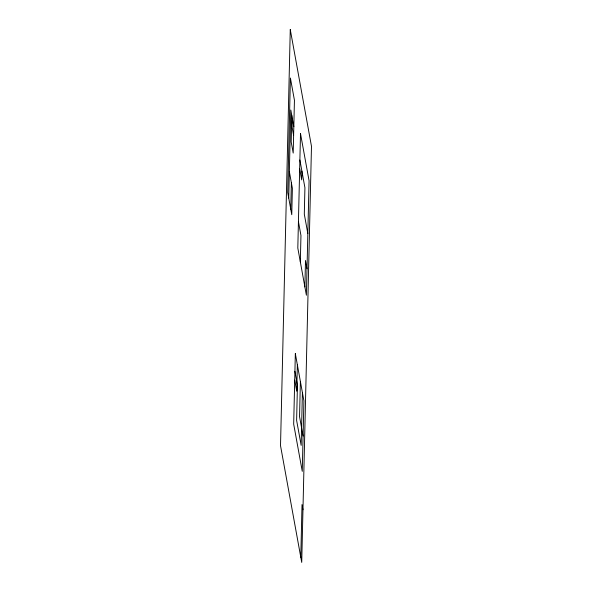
<?xml version="1.0" encoding="UTF-8"?>
<svg xmlns="http://www.w3.org/2000/svg" width="592" height="592" viewBox="0 0 592 592"><rect width="100%" height="100%" fill="white"/><g stroke="black" fill="none" stroke-linecap="round" stroke-linejoin="round"><path stroke-width="0.89" d="M288.733 198.046L290.798 109.994L293.824 126.651M291.804 115.544L291.183 141.962L293.203 153.069L294.439 100.24L290.406 78.026L287.719 192.489L291.76 214.704L292.374 188.293L289.347 171.628M292.307 118.326L292.1 127.132L293.617 135.457M290.746 209.154L291.368 182.736M297.354 364.798L296.733 391.208L294.72 380.101M301.898 171.088L301.691 179.887L299.67 168.779M300.336 261.908L300.958 235.498L298.435 221.615M300.381 381.455L299.559 416.672L303.089 436.112M302.401 392.563L301.165 445.391L296.622 420.401L297.443 385.177L294.92 371.295M304.88 286.905L305.494 260.487L307.011 268.82M300.788 557.213L302.016 504.562L302.963 509.742M299.878 159.981L304.924 187.745L304.303 214.163L307.84 233.596M290.272 29.6L280.519 445.695L301.728 562.4L311.481 146.305L290.272 29.6M295.334 353.683L293.684 424.124L302.26 471.336L303.918 400.895L295.334 353.683M300.499 133.563L297.813 248.026L306.39 295.23L309.076 180.767L300.499 133.563"/></g></svg>
